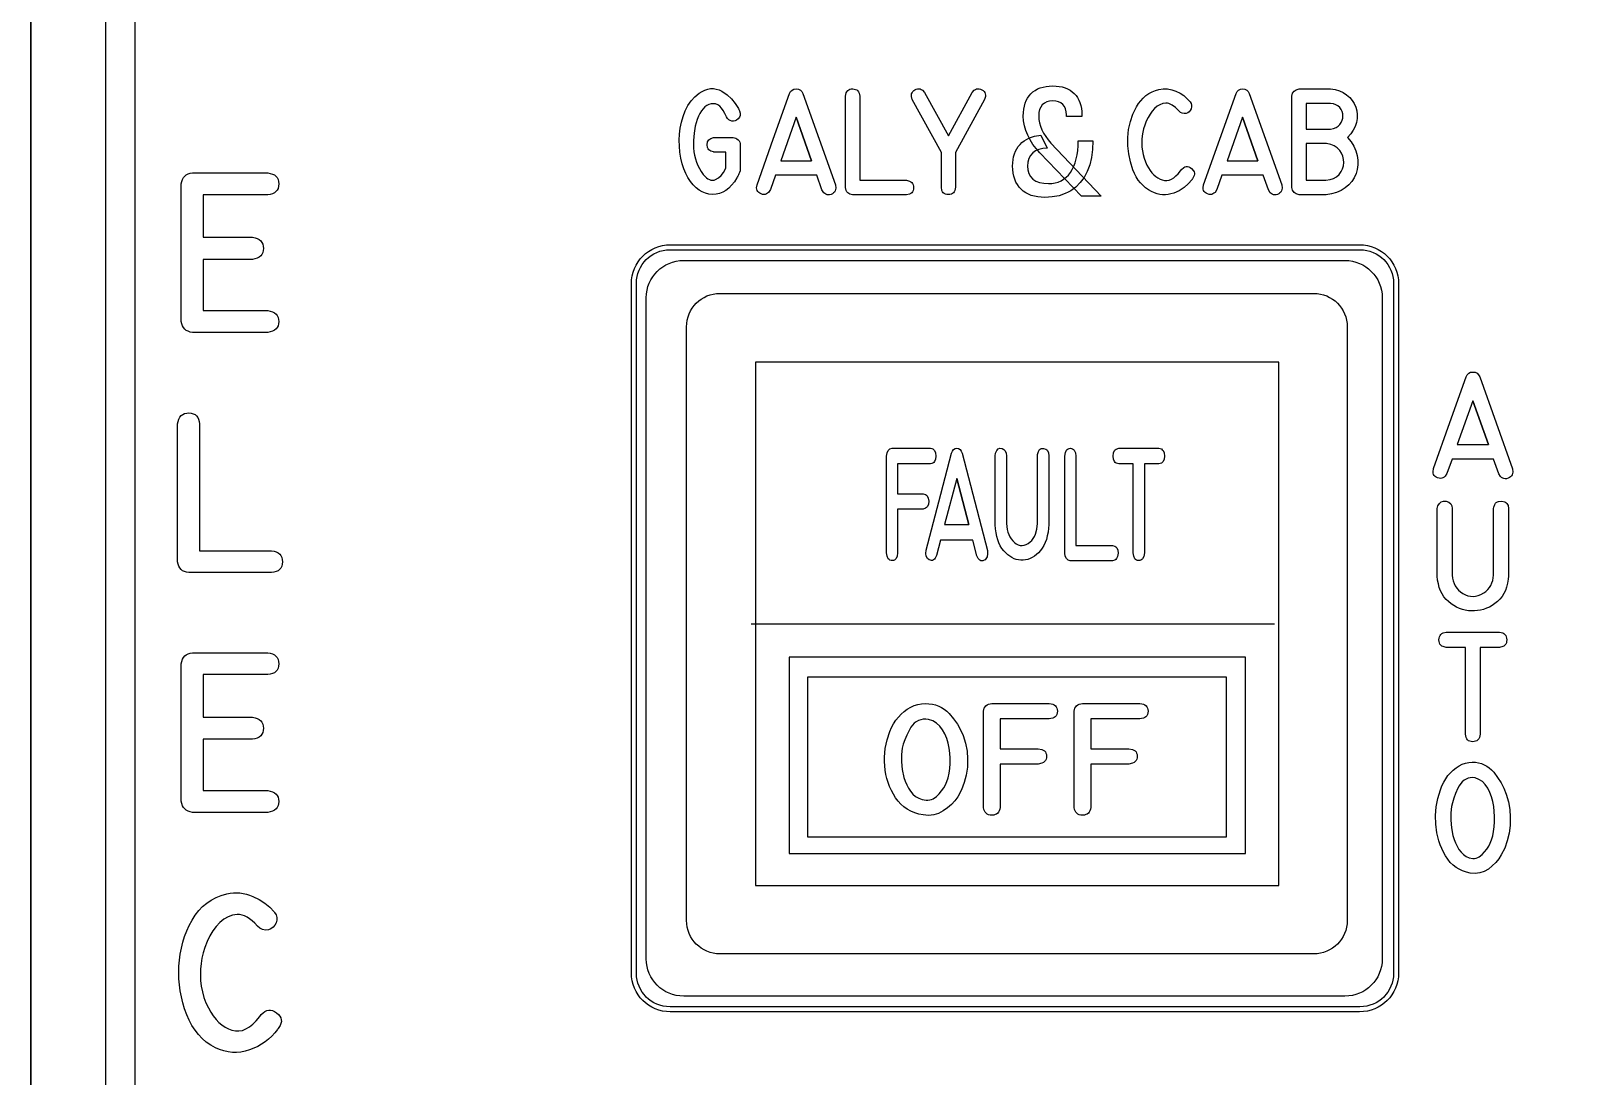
# Model space of a CAD drawing. Extents: x 27 to 704, y 10 to 614.
# Drawn here: x 203.98 to 251.2, y 299.07 to 331.03 of the extents above; entities that cross this region are included whole.
import ezdxf

# ---------------------------------------------------------------- set-up
doc = ezdxf.new("R2010")
doc.units = 0
for name, color, linetype in [('_BACKPANEL', 5, 'CONTINUOUS'), ('_ENGRAVING', 105, 'CONTINUOUS'), ('_LABELS', 30, 'CONTINUOUS'), ('_TOPLAYER', 1, 'CONTINUOUS')]:
    doc.layers.add(name, color=color, linetype=linetype)

msp = doc.modelspace()

# ---------------------------------------------------------------- linework, layer by layer
at = {"layer": '_BACKPANEL'}
for points in [[(526.323, 364.71), (526.323, 359.871), (526.323, 350.191), (526.323, 340.512), (526.323, 267.915), (526.323, 258.235), (203.984, 258.235), (203.984, 267.915), (203.984, 340.512), (203.984, 350.191), (203.984, 359.871), (203.984, 364.71)], [(223.525, 324.336), (244.621, 324.336), (244.726, 324.331), (244.828, 324.315), (244.927, 324.29), (245.021, 324.255), (245.111, 324.212), (245.196, 324.161), (245.275, 324.102), (245.348, 324.036), (245.414, 323.963), (245.473, 323.884), (245.524, 323.799), (245.567, 323.709), (245.602, 323.614), (245.627, 323.516), (245.642, 323.414), (245.648, 323.308), (245.648, 302.213), (245.642, 302.108), (245.627, 302.006), (245.602, 301.907), (245.567, 301.813), (245.524, 301.723), (245.473, 301.638), (245.414, 301.559), (245.348, 301.486), (245.275, 301.42), (245.196, 301.361), (245.111, 301.309), (245.021, 301.266), (244.927, 301.232), (244.828, 301.207), (244.726, 301.191), (244.621, 301.186), (223.525, 301.186), (223.42, 301.191), (223.317, 301.207), (223.219, 301.232), (223.124, 301.266), (223.035, 301.309), (222.95, 301.361), (222.871, 301.42), (222.798, 301.486), (222.732, 301.559), (222.673, 301.638), (222.621, 301.723), (222.578, 301.813), (222.544, 301.907), (222.519, 302.006), (222.503, 302.108), (222.498, 302.213), (222.498, 323.308), (222.503, 323.414), (222.519, 323.516), (222.544, 323.614), (222.578, 323.709), (222.621, 323.799), (222.673, 323.884), (222.732, 323.963), (222.798, 324.036), (222.871, 324.102), (222.95, 324.161), (223.035, 324.212), (223.124, 324.255), (223.219, 324.29), (223.317, 324.315), (223.42, 324.331)]]:
    msp.add_lwpolyline(points, close=True, dxfattribs=at)
at = {"layer": '_ENGRAVING'}
msp.add_lwpolyline([(207.171, 279.556), (207.171, 343.414), (207.171, 343.414), (207.161, 343.479), (207.135, 343.539), (207.094, 343.594), (207.039, 343.641), (206.973, 343.68), (206.896, 343.71), (206.812, 343.729), (206.721, 343.735), (206.72, 343.735), (206.629, 343.729), (206.545, 343.71), (206.469, 343.681), (206.402, 343.641), (206.347, 343.594), (206.306, 343.539), (206.279, 343.479), (206.27, 343.414), (206.27, 343.414), (206.27, 279.556)], dxfattribs=at)
for points in [[(224.867, 327.326), (224.853, 327.327), (224.771, 327.35), (224.738, 327.369), (224.711, 327.394), (224.691, 327.424), (224.676, 327.46), (224.664, 327.547), (224.676, 327.634), (224.691, 327.67), (224.711, 327.7), (224.738, 327.724), (224.771, 327.744), (224.853, 327.766), (224.867, 327.77), (224.881, 327.77), (225.453, 327.77), (225.496, 327.765), (225.536, 327.753), (225.573, 327.733), (225.607, 327.704), (225.635, 327.67), (225.655, 327.632), (225.667, 327.591), (225.671, 327.547), (225.671, 326.746), (225.653, 326.705), (225.642, 326.68), (225.631, 326.656), (225.619, 326.632), (225.606, 326.609), (225.595, 326.585), (225.583, 326.561), (225.569, 326.537), (225.492, 326.415), (225.41, 326.31), (225.323, 326.221), (225.232, 326.149), (225.136, 326.094), (225.036, 326.055), (224.932, 326.033), (224.822, 326.028), (224.713, 326.039), (224.608, 326.065), (224.508, 326.106), (224.412, 326.162), (224.32, 326.234), (224.233, 326.322), (224.15, 326.424), (224.072, 326.542), (224.005, 326.669), (223.947, 326.811), (223.898, 326.968), (223.858, 327.14), (223.83, 327.321), (223.813, 327.503), (223.809, 327.688), (223.817, 327.875), (223.838, 328.06), (223.873, 328.241), (223.923, 328.417), (223.988, 328.589), (224.068, 328.749), (224.167, 328.892), (224.283, 329.018), (224.416, 329.126), (224.505, 329.181), (224.593, 329.222), (224.681, 329.25), (224.768, 329.264), (224.854, 329.264), (224.94, 329.251), (225.026, 329.225), (225.11, 329.184), (225.269, 329.08), (225.406, 328.957), (225.521, 328.815), (225.616, 328.654), (225.628, 328.629), (225.637, 328.607), (225.65, 328.583), (225.667, 328.511), (225.666, 328.447), (225.647, 328.389), (225.609, 328.338), (225.563, 328.3), (225.516, 328.276), (225.466, 328.267), (225.414, 328.271), (225.364, 328.288), (225.321, 328.314), (225.283, 328.351), (225.251, 328.398), (225.204, 328.505), (225.154, 328.595), (225.101, 328.669), (225.044, 328.727), (224.984, 328.769), (224.921, 328.795), (224.854, 328.804), (224.784, 328.798), (224.715, 328.778), (224.65, 328.746), (224.59, 328.703), (224.534, 328.649), (224.483, 328.584), (224.436, 328.508), (224.394, 328.42), (224.356, 328.321), (224.297, 328.115), (224.259, 327.901), (224.242, 327.68), (224.246, 327.451), (224.257, 327.337), (224.275, 327.226), (224.301, 327.119), (224.335, 327.016), (224.376, 326.916), (224.424, 326.821), (224.48, 326.728), (224.543, 326.64), (224.636, 326.54), (224.682, 326.505), (224.729, 326.481), (224.776, 326.466), (224.823, 326.462), (224.871, 326.469), (224.918, 326.485), (225.009, 326.538), (225.089, 326.61), (225.159, 326.7), (225.219, 326.809), (225.236, 326.844), (225.236, 327.326)], [(226.187, 326.327), (226.684, 327.72), (227.182, 329.112), (227.214, 329.175), (227.258, 329.22), (227.315, 329.248), (227.385, 329.258), (227.455, 329.249), (227.512, 329.222), (227.557, 329.176), (227.59, 329.112), (228.583, 326.319), (228.592, 326.218), (228.586, 326.175), (228.573, 326.136), (228.552, 326.103), (228.525, 326.074), (228.491, 326.051), (228.449, 326.032), (228.406, 326.02), (228.365, 326.016), (228.326, 326.02), (228.29, 326.033), (228.257, 326.053), (228.226, 326.082), (228.172, 326.165), (228.013, 326.616), (226.75, 326.616), (226.595, 326.176), (226.54, 326.093), (226.509, 326.064), (226.475, 326.044), (226.438, 326.032), (226.399, 326.028), (226.357, 326.032), (226.313, 326.045), (226.271, 326.065), (226.236, 326.089), (226.209, 326.117), (226.19, 326.15), (226.178, 326.188), (226.174, 326.23)], [(229.108, 326.021), (229.023, 326.039), (228.988, 326.058), (228.958, 326.082), (228.933, 326.113), (228.913, 326.149), (228.888, 326.24), (228.888, 329.033), (228.914, 329.133), (228.935, 329.171), (228.961, 329.203), (228.992, 329.227), (229.027, 329.244), (229.068, 329.254), (229.114, 329.257), (229.16, 329.252), (229.2, 329.241), (229.235, 329.223), (229.264, 329.199), (229.287, 329.168), (229.305, 329.13), (229.325, 329.033), (229.325, 326.462), (230.755, 326.463), (230.851, 326.44), (230.889, 326.419), (230.92, 326.394), (230.943, 326.363), (230.96, 326.326), (230.97, 326.284), (230.973, 326.237), (230.969, 326.189), (230.958, 326.148), (230.941, 326.112), (230.917, 326.082), (230.886, 326.058), (230.849, 326.04), (230.754, 326.021)], [(232.765, 329.142), (232.828, 329.217), (232.862, 329.241), (232.898, 329.257), (232.935, 329.263), (232.974, 329.261), (233.015, 329.25), (233.057, 329.231), (233.096, 329.205), (233.126, 329.176), (233.149, 329.143), (233.164, 329.107), (233.171, 329.068), (233.17, 329.025), (233.144, 328.929), (232.253, 327.307), (232.253, 326.25), (232.235, 326.152), (232.216, 326.113), (232.192, 326.082), (232.162, 326.057), (232.127, 326.04), (232.085, 326.029), (232.037, 326.026), (231.99, 326.029), (231.948, 326.04), (231.912, 326.057), (231.882, 326.082), (231.858, 326.113), (231.84, 326.152), (231.821, 326.25), (231.821, 327.307), (230.932, 328.929), (230.906, 329.024), (230.905, 329.067), (230.912, 329.106), (230.926, 329.141), (230.948, 329.174), (230.978, 329.203), (231.015, 329.228), (231.056, 329.248), (231.096, 329.259), (231.135, 329.261), (231.172, 329.255), (231.209, 329.24), (231.244, 329.216), (231.311, 329.142), (232.038, 327.819)], [(236.109, 325.973), (234.833, 327.304), (234.721, 327.43), (234.622, 327.561), (234.535, 327.697), (234.462, 327.837), (234.403, 327.98), (234.361, 328.126), (234.335, 328.275), (234.327, 328.427), (234.331, 328.534), (234.342, 328.634), (234.36, 328.729), (234.386, 328.817), (234.419, 328.899), (234.459, 328.975), (234.507, 329.044), (234.562, 329.107), (234.623, 329.164), (234.691, 329.212), (234.765, 329.254), (234.845, 329.288), (234.931, 329.314), (235.023, 329.333), (235.121, 329.344), (235.225, 329.348), (235.328, 329.344), (235.426, 329.333), (235.517, 329.315), (235.603, 329.29), (235.682, 329.257), (235.755, 329.218), (235.823, 329.171), (235.884, 329.116), (235.939, 329.056), (235.986, 328.989), (236.027, 328.916), (236.06, 328.837), (236.085, 328.752), (236.103, 328.661), (236.114, 328.564), (236.118, 328.462), (236.118, 328.415), (235.648, 328.415), (235.648, 328.462), (235.641, 328.558), (235.621, 328.643), (235.586, 328.716), (235.538, 328.778), (235.477, 328.827), (235.404, 328.862), (235.32, 328.883), (235.225, 328.89), (235.129, 328.882), (235.045, 328.859), (234.971, 328.822), (234.909, 328.769), (234.86, 328.702), (234.825, 328.623), (234.804, 328.531), (234.797, 328.427), (234.803, 328.325), (234.821, 328.221), (234.852, 328.115), (234.894, 328.008), (234.949, 327.901), (235.013, 327.798), (235.088, 327.698), (235.174, 327.601), (236.705, 325.973)], [(239.514, 326.528), (239.5, 326.507), (239.492, 326.496), (239.486, 326.487), (239.372, 326.351), (239.241, 326.237), (239.093, 326.143), (238.929, 326.071), (238.843, 326.044), (238.757, 326.027), (238.672, 326.019), (238.587, 326.02), (238.502, 326.03), (238.418, 326.049), (238.334, 326.078), (238.25, 326.116), (238.156, 326.169), (238.068, 326.232), (237.987, 326.302), (237.913, 326.382), (237.844, 326.47), (237.783, 326.566), (237.728, 326.672), (237.679, 326.785), (237.601, 327.024), (237.549, 327.267), (237.523, 327.515), (237.522, 327.767), (237.548, 328.017), (237.601, 328.256), (237.68, 328.485), (237.786, 328.703), (237.849, 328.805), (237.918, 328.896), (237.994, 328.978), (238.077, 329.05), (238.167, 329.112), (238.263, 329.163), (238.366, 329.205), (238.476, 329.237), (238.606, 329.257), (238.736, 329.255), (238.866, 329.231), (238.995, 329.186), (239.119, 329.124), (239.231, 329.05), (239.331, 328.965), (239.42, 328.869), (239.427, 328.858), (239.456, 328.809), (239.47, 328.759), (239.471, 328.706), (239.457, 328.65), (239.432, 328.599), (239.398, 328.558), (239.355, 328.528), (239.303, 328.509), (239.245, 328.502), (239.189, 328.511), (239.135, 328.538), (239.083, 328.581), (238.981, 328.689), (238.88, 328.764), (238.781, 328.807), (238.732, 328.817), (238.684, 328.818), (238.59, 328.805), (238.502, 328.773), (238.418, 328.724), (238.34, 328.657), (238.267, 328.576), (238.201, 328.484), (238.141, 328.382), (238.087, 328.269), (238.042, 328.152), (238.006, 328.039), (237.98, 327.93), (237.963, 327.825), (237.953, 327.709), (237.951, 327.594), (237.956, 327.478), (237.969, 327.361), (237.99, 327.246), (238.02, 327.135), (238.06, 327.027), (238.109, 326.923), (238.208, 326.76), (238.262, 326.691), (238.319, 326.63), (238.379, 326.578), (238.442, 326.534), (238.508, 326.499), (238.578, 326.472), (238.648, 326.456), (238.718, 326.455), (238.788, 326.468), (238.857, 326.495), (238.926, 326.537), (238.994, 326.593), (239.062, 326.663), (239.13, 326.748), (239.159, 326.789), (239.233, 326.852), (239.271, 326.87), (239.309, 326.879), (239.348, 326.879), (239.387, 326.869), (239.427, 326.851), (239.467, 326.823), (239.531, 326.755), (239.549, 326.72), (239.56, 326.684), (239.561, 326.646), (239.554, 326.608)], [(239.836, 326.327), (240.333, 327.72), (240.831, 329.112), (240.863, 329.175), (240.907, 329.22), (240.964, 329.248), (241.034, 329.258), (241.103, 329.249), (241.161, 329.222), (241.206, 329.176), (241.238, 329.112), (242.231, 326.319), (242.24, 326.218), (242.234, 326.175), (242.221, 326.136), (242.201, 326.103), (242.174, 326.074), (242.14, 326.051), (242.098, 326.032), (242.054, 326.02), (242.013, 326.016), (241.975, 326.02), (241.939, 326.033), (241.906, 326.053), (241.875, 326.082), (241.821, 326.165), (241.661, 326.616), (240.398, 326.616), (240.243, 326.176), (240.189, 326.093), (240.157, 326.064), (240.123, 326.044), (240.087, 326.032), (240.048, 326.028), (240.006, 326.032), (239.961, 326.045), (239.919, 326.065), (239.885, 326.089), (239.858, 326.117), (239.839, 326.15), (239.827, 326.188), (239.822, 326.23)], [(243.719, 329.258), (243.86, 329.237), (243.99, 329.2), (244.108, 329.146), (244.214, 329.076), (244.307, 328.994), (244.384, 328.904), (244.446, 328.805), (244.492, 328.699), (244.522, 328.587), (244.536, 328.472), (244.533, 328.353), (244.513, 328.23), (244.475, 328.108), (244.416, 327.991), (244.338, 327.879), (244.239, 327.773), (244.348, 327.642), (244.433, 327.507), (244.496, 327.366), (244.537, 327.22), (244.557, 327.074), (244.557, 326.933), (244.539, 326.796), (244.501, 326.665), (244.444, 326.54), (244.37, 326.426), (244.279, 326.321), (244.17, 326.226), (244.045, 326.146), (243.906, 326.085), (243.753, 326.044), (243.586, 326.022), (243.581, 326.022), (242.757, 326.022), (242.671, 326.046), (242.606, 326.091), (242.561, 326.156), (242.537, 326.242), (242.537, 329.033), (242.56, 329.121), (242.605, 329.187), (242.67, 329.233), (242.757, 329.258)], [(243.719, 328.809), (242.975, 328.809), (242.975, 328.03), (243.723, 328.03), (243.813, 328.047), (243.891, 328.076), (243.956, 328.117), (244.009, 328.172), (244.05, 328.233), (244.079, 328.297), (244.096, 328.363), (244.101, 328.431), (244.094, 328.498), (244.075, 328.563), (244.045, 328.625), (244.002, 328.683), (243.949, 328.734), (243.883, 328.772), (243.807, 328.797)], [(227.855, 327.06), (227.383, 328.387), (226.909, 327.06)], [(227.383, 328.387), (227.855, 327.06)], [(241.503, 327.06), (241.032, 328.387), (240.558, 327.06)], [(241.032, 328.387), (241.503, 327.06)], [(235.057, 327.444), (234.922, 327.435), (234.803, 327.408), (234.7, 327.364), (234.614, 327.301), (234.545, 327.223), (234.495, 327.129), (234.466, 327.021), (234.456, 326.898), (234.466, 326.778), (234.498, 326.671), (234.55, 326.579), (234.623, 326.501), (234.715, 326.439), (234.824, 326.395), (234.95, 326.369), (235.094, 326.36), (235.199, 326.365), (235.299, 326.381), (235.392, 326.408), (235.48, 326.446), (235.561, 326.494), (235.636, 326.553), (235.705, 326.622), (235.768, 326.703), (235.824, 326.793), (235.873, 326.892), (235.914, 327), (235.948, 327.116), (235.974, 327.241), (235.992, 327.375), (236.004, 327.518), (236.007, 327.67), (236.454, 327.67), (236.443, 327.405), (236.411, 327.16), (236.357, 326.936), (236.281, 326.733), (236.185, 326.551), (236.07, 326.392), (235.936, 326.256), (235.782, 326.142), (235.698, 326.094), (235.61, 326.053), (235.42, 325.989), (235.214, 325.951), (234.99, 325.938), (234.875, 325.942), (234.767, 325.954), (234.666, 325.974), (234.571, 326.001), (234.483, 326.036), (234.402, 326.08), (234.327, 326.131), (234.259, 326.189), (234.198, 326.255), (234.146, 326.328), (234.101, 326.407), (234.065, 326.492), (234.036, 326.584), (234.016, 326.682), (234.004, 326.787), (234, 326.898), (234.014, 327.094), (234.032, 327.184), (234.057, 327.269), (234.089, 327.349), (234.128, 327.423), (234.174, 327.493), (234.227, 327.557), (234.286, 327.615), (234.352, 327.667), (234.423, 327.712), (234.499, 327.751), (234.582, 327.783), (234.67, 327.808), (234.863, 327.84)], [(243.581, 326.47), (243.705, 326.485), (243.813, 326.518), (243.905, 326.571), (243.982, 326.643), (244.043, 326.727), (244.087, 326.815), (244.115, 326.907), (244.126, 327.004), (244.12, 327.102), (244.097, 327.196), (244.057, 327.288), (244.001, 327.376), (243.927, 327.455), (243.835, 327.516), (243.726, 327.56), (243.6, 327.586), (242.975, 327.586), (242.975, 326.47)], [(211.227, 326.02), (209.252, 326.02), (209.252, 324.718), (210.757, 324.718), (210.837, 324.701), (210.905, 324.678), (210.963, 324.646), (211.011, 324.608), (211.048, 324.562), (211.074, 324.508), (211.089, 324.447), (211.094, 324.378), (211.089, 324.31), (211.073, 324.249), (211.047, 324.195), (211.01, 324.149), (210.962, 324.111), (210.904, 324.08), (210.836, 324.057), (210.757, 324.041), (209.252, 324.041), (209.252, 322.477), (211.227, 322.477), (211.305, 322.46), (211.374, 322.437), (211.431, 322.406), (211.479, 322.368), (211.515, 322.322), (211.541, 322.269), (211.557, 322.209), (211.562, 322.141), (211.557, 322.073), (211.541, 322.013), (211.515, 321.96), (211.479, 321.915), (211.431, 321.877), (211.374, 321.846), (211.305, 321.823), (211.227, 321.807), (208.921, 321.807), (208.851, 321.821), (208.789, 321.843), (208.734, 321.873), (208.688, 321.911), (208.65, 321.957), (208.619, 322.012), (208.597, 322.075), (208.583, 322.146), (208.583, 326.351), (208.598, 326.425), (208.621, 326.49), (208.652, 326.546), (208.69, 326.592), (208.736, 326.629), (208.79, 326.657), (208.852, 326.675), (208.921, 326.685), (211.227, 326.685), (211.305, 326.674), (211.373, 326.654), (211.431, 326.625), (211.478, 326.588), (211.515, 326.542), (211.541, 326.487), (211.556, 326.423), (211.561, 326.35), (211.556, 326.278), (211.54, 326.214), (211.514, 326.159), (211.477, 326.114), (211.43, 326.077), (211.373, 326.049), (211.305, 326.03)], [(223.535, 324.489), (244.61, 324.489), (244.733, 324.483), (244.851, 324.465), (244.965, 324.436), (245.075, 324.396), (245.179, 324.346), (245.277, 324.286), (245.369, 324.218), (245.453, 324.141), (245.53, 324.057), (245.598, 323.965), (245.658, 323.867), (245.708, 323.763), (245.748, 323.653), (245.777, 323.539), (245.795, 323.421), (245.801, 323.299), (245.801, 302.223), (245.795, 302.101), (245.777, 301.983), (245.748, 301.868), (245.708, 301.759), (245.658, 301.655), (245.598, 301.557), (245.53, 301.465), (245.453, 301.38), (245.369, 301.304), (245.277, 301.235), (245.179, 301.176), (245.075, 301.126), (244.965, 301.086), (244.851, 301.057), (244.733, 301.039), (244.61, 301.033), (223.535, 301.033), (223.413, 301.039), (223.294, 301.057), (223.18, 301.086), (223.071, 301.126), (222.967, 301.176), (222.868, 301.235), (222.777, 301.304), (222.692, 301.38), (222.616, 301.465), (222.547, 301.557), (222.488, 301.655), (222.438, 301.759), (222.398, 301.868), (222.369, 301.983), (222.351, 302.101), (222.344, 302.223), (222.344, 323.299), (222.351, 323.421), (222.369, 323.539), (222.398, 323.653), (222.438, 323.763), (222.488, 323.867), (222.547, 323.965), (222.616, 324.057), (222.692, 324.141), (222.777, 324.218), (222.868, 324.286), (222.967, 324.346), (223.071, 324.396), (223.18, 324.436), (223.294, 324.465), (223.413, 324.483)], [(223.943, 324.011), (244.159, 324.011), (244.276, 324.005), (244.39, 323.988), (244.499, 323.96), (244.604, 323.921), (244.704, 323.873), (244.798, 323.816), (244.886, 323.751), (244.967, 323.677), (245.041, 323.596), (245.107, 323.508), (245.164, 323.414), (245.212, 323.314), (245.25, 323.209), (245.278, 323.099), (245.295, 322.986), (245.301, 322.869), (245.301, 302.653), (245.295, 302.536), (245.278, 302.422), (245.25, 302.312), (245.212, 302.207), (245.164, 302.108), (245.107, 302.013), (245.041, 301.926), (244.967, 301.845), (244.886, 301.771), (244.798, 301.705), (244.704, 301.648), (244.604, 301.6), (244.499, 301.562), (244.39, 301.534), (244.276, 301.517), (244.159, 301.511), (223.943, 301.511), (223.826, 301.517), (223.712, 301.534), (223.603, 301.562), (223.498, 301.6), (223.398, 301.648), (223.304, 301.705), (223.216, 301.771), (223.135, 301.845), (223.061, 301.926), (222.996, 302.013), (222.938, 302.108), (222.89, 302.207), (222.852, 302.312), (222.824, 302.422), (222.807, 302.536), (222.801, 302.653), (222.801, 322.869), (222.807, 322.986), (222.824, 323.099), (222.852, 323.209), (222.89, 323.314), (222.938, 323.414), (222.996, 323.508), (223.061, 323.596), (223.135, 323.677), (223.216, 323.751), (223.304, 323.816), (223.398, 323.873), (223.498, 323.921), (223.603, 323.96), (223.712, 323.988), (223.826, 324.005)], [(246.868, 317.647), (247.369, 319.05), (247.87, 320.452), (247.902, 320.516), (247.947, 320.561), (248.005, 320.589), (248.075, 320.598), (248.145, 320.59), (248.203, 320.563), (248.248, 320.517), (248.281, 320.452), (249.281, 317.639), (249.29, 317.537), (249.284, 317.493), (249.271, 317.455), (249.251, 317.421), (249.223, 317.392), (249.189, 317.368), (249.147, 317.35), (249.103, 317.337), (249.062, 317.334), (249.023, 317.338), (248.987, 317.35), (248.953, 317.371), (248.922, 317.4), (248.868, 317.483), (248.707, 317.938), (247.435, 317.938), (247.279, 317.494), (247.224, 317.411), (247.192, 317.382), (247.158, 317.361), (247.121, 317.349), (247.082, 317.345), (247.04, 317.35), (246.995, 317.363), (246.953, 317.383), (246.918, 317.407), (246.891, 317.436), (246.871, 317.469), (246.859, 317.507), (246.855, 317.549)], [(248.548, 318.385), (248.073, 319.722), (247.596, 318.385)], [(248.073, 319.722), (248.548, 318.385)], [(208.809, 314.467), (208.739, 314.477), (208.678, 314.495), (208.624, 314.523), (208.578, 314.56), (208.539, 314.606), (208.509, 314.661), (208.486, 314.725), (208.471, 314.798), (208.471, 319.009), (208.487, 319.089), (208.511, 319.159), (208.543, 319.217), (208.583, 319.265), (208.63, 319.301), (208.685, 319.327), (208.748, 319.342), (208.818, 319.346), (208.888, 319.339), (208.95, 319.323), (209.003, 319.296), (209.048, 319.259), (209.084, 319.212), (209.112, 319.154), (209.131, 319.087), (209.142, 319.009), (209.142, 315.132), (211.34, 315.134), (211.42, 315.121), (211.488, 315.099), (211.546, 315.068), (211.593, 315.03), (211.63, 314.983), (211.655, 314.928), (211.671, 314.864), (211.675, 314.793), (211.669, 314.721), (211.653, 314.658), (211.626, 314.604), (211.589, 314.559), (211.542, 314.523), (211.484, 314.496), (211.416, 314.477), (211.338, 314.467)], [(249.161, 314.391), (249.161, 314.358), (249.154, 314.259), (249.133, 314.138), (249.104, 314.024), (249.066, 313.919), (249.019, 313.822), (248.964, 313.733), (248.901, 313.652), (248.829, 313.58), (248.749, 313.516), (248.664, 313.46), (248.578, 313.412), (248.49, 313.373), (248.4, 313.341), (248.31, 313.317), (248.218, 313.301), (248.124, 313.293), (248.029, 313.292), (247.935, 313.3), (247.842, 313.316), (247.751, 313.34), (247.663, 313.371), (247.576, 313.411), (247.492, 313.458), (247.41, 313.513), (247.329, 313.576), (247.255, 313.647), (247.189, 313.726), (247.132, 313.812), (247.085, 313.906), (247.046, 314.007), (247.017, 314.117), (246.996, 314.234), (246.985, 314.358), (246.985, 314.391), (246.985, 316.42), (246.989, 316.467), (247.002, 316.509), (247.048, 316.582), (247.106, 316.63), (247.176, 316.651), (247.26, 316.646), (247.339, 316.618), (247.395, 316.571), (247.429, 316.505), (247.44, 316.42), (247.44, 314.391), (247.45, 314.299), (247.469, 314.214), (247.497, 314.134), (247.534, 314.06), (247.579, 313.992), (247.633, 313.931), (247.695, 313.875), (247.767, 313.825), (247.843, 313.784), (247.92, 313.756), (247.998, 313.739), (248.077, 313.735), (248.157, 313.743), (248.239, 313.764), (248.321, 313.796), (248.404, 313.841), (248.474, 313.89), (248.534, 313.945), (248.584, 314.007), (248.624, 314.075), (248.656, 314.148), (248.68, 314.226), (248.697, 314.306), (248.707, 314.391), (248.707, 316.42), (248.71, 316.465), (248.74, 316.552), (248.762, 316.585), (248.79, 316.612), (248.823, 316.631), (248.861, 316.643), (248.954, 316.647), (249.045, 316.626), (249.08, 316.606), (249.109, 316.581), (249.132, 316.549), (249.148, 316.512), (249.161, 316.42)], [(247.848, 309.521), (247.848, 312.179), (247.26, 312.179), (247.161, 312.2), (247.123, 312.22), (247.091, 312.246), (247.067, 312.277), (247.05, 312.315), (247.039, 312.359), (247.036, 312.409), (247.04, 312.459), (247.05, 312.503), (247.068, 312.541), (247.092, 312.573), (247.124, 312.599), (247.162, 312.619), (247.26, 312.64), (248.887, 312.64), (248.984, 312.619), (249.022, 312.599), (249.054, 312.573), (249.078, 312.542), (249.095, 312.503), (249.106, 312.459), (249.11, 312.409), (249.106, 312.359), (249.096, 312.315), (249.079, 312.277), (249.054, 312.245), (249.023, 312.219), (248.985, 312.2), (248.887, 312.179), (248.3, 312.179), (248.3, 309.521), (248.272, 309.419), (248.25, 309.38), (248.223, 309.347), (248.191, 309.322), (248.154, 309.305), (248.111, 309.295), (248.064, 309.292), (248.017, 309.296), (247.976, 309.307), (247.94, 309.325), (247.91, 309.351), (247.886, 309.383), (247.868, 309.422)], [(211.227, 311.345), (209.252, 311.345), (209.252, 310.042), (210.757, 310.042), (210.837, 310.026), (210.905, 310.003), (210.963, 309.971), (211.011, 309.933), (211.048, 309.886), (211.074, 309.833), (211.089, 309.772), (211.094, 309.703), (211.089, 309.635), (211.073, 309.574), (211.047, 309.52), (211.01, 309.474), (210.962, 309.436), (210.904, 309.405), (210.836, 309.382), (210.757, 309.366), (209.252, 309.366), (209.252, 307.801), (211.227, 307.801), (211.305, 307.785), (211.374, 307.762), (211.431, 307.731), (211.479, 307.693), (211.515, 307.647), (211.541, 307.594), (211.557, 307.533), (211.562, 307.466), (211.557, 307.398), (211.541, 307.338), (211.515, 307.285), (211.479, 307.239), (211.431, 307.201), (211.374, 307.171), (211.305, 307.148), (211.227, 307.132), (208.921, 307.132), (208.851, 307.146), (208.789, 307.168), (208.734, 307.198), (208.688, 307.236), (208.65, 307.282), (208.619, 307.337), (208.597, 307.399), (208.583, 307.47), (208.583, 311.676), (208.598, 311.75), (208.621, 311.815), (208.652, 311.87), (208.69, 311.917), (208.736, 311.954), (208.79, 311.982), (208.852, 312), (208.921, 312.01), (211.227, 312.01), (211.305, 311.999), (211.373, 311.979), (211.431, 311.95), (211.478, 311.913), (211.515, 311.867), (211.541, 311.812), (211.556, 311.748), (211.561, 311.675), (211.556, 311.602), (211.54, 311.539), (211.514, 311.484), (211.477, 311.438), (211.43, 311.402), (211.373, 311.374), (211.305, 311.355)], [(249.095, 307.69), (249.159, 307.458), (249.199, 307.222), (249.215, 306.981), (249.209, 306.735), (249.178, 306.493), (249.124, 306.262), (249.045, 306.042), (248.942, 305.832), (248.863, 305.71), (248.771, 305.597), (248.665, 305.494), (248.547, 305.4), (248.418, 305.326), (248.283, 305.28), (248.141, 305.264), (247.993, 305.276), (247.873, 305.303), (247.76, 305.342), (247.655, 305.391), (247.557, 305.451), (247.466, 305.522), (247.382, 305.604), (247.306, 305.697), (247.237, 305.801), (247.175, 305.911), (247.12, 306.025), (247.072, 306.142), (247.031, 306.262), (246.997, 306.385), (246.969, 306.511), (246.936, 306.773), (246.931, 307.039), (246.953, 307.302), (247.002, 307.561), (247.078, 307.817), (247.126, 307.939), (247.181, 308.053), (247.243, 308.159), (247.312, 308.255), (247.387, 308.343), (247.469, 308.423), (247.557, 308.493), (247.652, 308.556), (247.749, 308.605), (247.849, 308.64), (247.951, 308.661), (248.055, 308.668), (248.152, 308.664), (248.246, 308.649), (248.334, 308.625), (248.419, 308.591), (248.498, 308.548), (248.573, 308.495), (248.644, 308.433), (248.709, 308.36), (248.829, 308.203), (248.933, 308.039), (249.022, 307.868)], [(248.068, 308.197), (247.995, 308.192), (247.927, 308.176), (247.863, 308.151), (247.804, 308.115), (247.75, 308.068), (247.7, 308.012), (247.655, 307.945), (247.614, 307.868), (247.544, 307.71), (247.488, 307.563), (247.447, 307.429), (247.419, 307.307), (247.398, 307.12), (247.397, 306.897), (247.418, 306.657), (247.465, 306.421), (247.499, 306.306), (247.54, 306.197), (247.589, 306.095), (247.646, 305.997), (247.711, 305.911), (247.785, 305.841), (247.869, 305.786), (247.962, 305.747), (248.072, 305.726), (248.124, 305.726), (248.174, 305.734), (248.222, 305.749), (248.269, 305.772), (248.355, 305.84), (248.433, 305.924), (248.5, 306.01), (248.558, 306.099), (248.605, 306.191), (248.645, 306.294), (248.678, 306.412), (248.704, 306.545), (248.723, 306.692), (248.734, 306.848), (248.735, 307.003), (248.727, 307.158), (248.709, 307.313), (248.68, 307.464), (248.64, 307.607), (248.589, 307.743), (248.527, 307.871), (248.452, 307.983), (248.363, 308.074), (248.26, 308.142), (248.143, 308.187)], [(211.57, 300.557), (211.548, 300.526), (211.536, 300.509), (211.527, 300.495), (211.442, 300.389), (211.351, 300.29), (211.254, 300.2), (211.15, 300.118), (211.04, 300.043), (210.923, 299.977), (210.8, 299.918), (210.671, 299.867), (210.538, 299.827), (210.407, 299.801), (210.275, 299.789), (210.145, 299.791), (210.014, 299.806), (209.885, 299.835), (209.755, 299.878), (209.626, 299.935), (209.482, 300.016), (209.347, 300.11), (209.223, 300.217), (209.108, 300.336), (209.003, 300.469), (208.909, 300.615), (208.824, 300.773), (208.749, 300.945), (208.684, 301.124), (208.629, 301.305), (208.584, 301.487), (208.549, 301.671), (208.524, 301.857), (208.509, 302.045), (208.503, 302.234), (208.508, 302.425), (208.523, 302.615), (208.548, 302.801), (208.584, 302.984), (208.629, 303.162), (208.685, 303.336), (208.751, 303.507), (208.827, 303.673), (208.913, 303.836), (209.01, 303.989), (209.117, 304.128), (209.234, 304.251), (209.361, 304.359), (209.499, 304.452), (209.647, 304.53), (209.805, 304.593), (209.974, 304.641), (210.074, 304.66), (210.174, 304.671), (210.274, 304.674), (210.374, 304.668), (210.473, 304.654), (210.573, 304.632), (210.672, 304.602), (210.772, 304.564), (210.962, 304.47), (211.134, 304.359), (211.288, 304.231), (211.424, 304.086), (211.436, 304.07), (211.48, 303.996), (211.502, 303.92), (211.503, 303.84), (211.482, 303.756), (211.443, 303.679), (211.391, 303.618), (211.325, 303.573), (211.246, 303.543), (211.156, 303.532), (211.07, 303.547), (210.987, 303.587), (210.908, 303.653), (210.828, 303.74), (210.75, 303.814), (210.672, 303.877), (210.595, 303.928), (210.518, 303.966), (210.442, 303.993), (210.367, 304.008), (210.293, 304.01), (210.149, 303.989), (210.013, 303.942), (209.885, 303.868), (209.765, 303.767), (209.653, 303.645), (209.551, 303.506), (209.459, 303.352), (209.376, 303.181), (209.306, 303.005), (209.251, 302.835), (209.211, 302.671), (209.186, 302.512), (209.17, 302.338), (209.166, 302.163), (209.174, 301.988), (209.194, 301.813), (209.227, 301.64), (209.274, 301.472), (209.335, 301.31), (209.41, 301.152), (209.483, 301.023), (209.562, 300.906), (209.645, 300.802), (209.733, 300.711), (209.825, 300.632), (209.922, 300.566), (210.024, 300.513), (210.13, 300.472), (210.238, 300.449), (210.346, 300.447), (210.453, 300.466), (210.56, 300.508), (210.665, 300.57), (210.771, 300.655), (210.875, 300.76), (210.979, 300.888), (211.024, 300.95), (211.081, 301.005), (211.138, 301.046), (211.196, 301.073), (211.255, 301.086), (211.314, 301.086), (211.374, 301.071), (211.435, 301.043), (211.497, 301.001), (211.553, 300.951), (211.595, 300.9), (211.624, 300.846), (211.64, 300.792), (211.642, 300.735), (211.631, 300.677), (211.607, 300.618)]]:
    msp.add_lwpolyline(points, close=True, dxfattribs=at)
at = {"layer": '_LABELS'}
for points in [[(242.142, 304.893), (242.142, 320.895), (226.142, 320.895), (226.142, 304.893)], [(230.142, 315.068), (230.142, 318.028), (230.161, 318.126), (230.196, 318.198), (230.248, 318.245), (230.315, 318.266), (231.488, 318.266), (231.528, 318.259), (231.562, 318.245), (231.591, 318.224), (231.615, 318.198), (231.646, 318.126), (231.657, 318.029), (231.646, 317.932), (231.614, 317.861), (231.59, 317.835), (231.561, 317.815), (231.526, 317.802), (231.486, 317.795), (230.483, 317.795), (230.483, 316.877), (231.265, 316.877), (231.338, 316.856), (231.367, 316.837), (231.391, 316.812), (231.423, 316.743), (231.435, 316.65), (231.425, 316.556), (231.394, 316.484), (231.37, 316.456), (231.34, 316.434), (231.265, 316.405), (230.483, 316.405), (230.483, 315.068), (230.468, 314.966), (230.436, 314.893), (230.413, 314.868), (230.386, 314.849), (230.355, 314.837), (230.319, 314.833), (230.283, 314.836), (230.251, 314.846), (230.223, 314.864), (230.199, 314.89), (230.163, 314.964)], [(231.356, 315.154), (231.744, 316.633), (232.134, 318.112), (232.159, 318.179), (232.194, 318.227), (232.239, 318.256), (232.293, 318.266), (232.348, 318.257), (232.392, 318.229), (232.428, 318.18), (232.453, 318.112), (233.23, 315.145), (233.237, 315.037), (233.222, 314.95), (233.185, 314.885), (233.158, 314.86), (233.126, 314.84), (233.092, 314.827), (233.06, 314.823), (233.03, 314.827), (233.001, 314.841), (232.951, 314.893), (232.909, 314.981), (232.784, 315.461), (231.796, 315.461), (231.675, 314.992), (231.632, 314.904), (231.607, 314.874), (231.581, 314.852), (231.552, 314.839), (231.522, 314.835), (231.489, 314.84), (231.454, 314.854), (231.394, 314.9), (231.358, 314.965), (231.345, 315.05)], [(235.103, 315.962), (235.103, 315.929), (235.098, 315.828), (235.083, 315.704), (235.06, 315.588), (235.032, 315.481), (234.997, 315.382), (234.956, 315.291), (234.908, 315.209), (234.854, 315.136), (234.794, 315.07), (234.665, 314.965), (234.599, 314.924), (234.532, 314.891), (234.464, 314.867), (234.395, 314.851), (234.325, 314.842), (234.253, 314.842), (234.182, 314.85), (234.113, 314.866), (234.045, 314.89), (233.978, 314.923), (233.85, 315.011), (233.728, 315.132), (233.672, 315.204), (233.622, 315.284), (233.58, 315.372), (233.544, 315.468), (233.515, 315.571), (233.493, 315.683), (233.478, 315.802), (233.469, 315.929), (233.469, 315.962), (233.469, 318.031), (233.482, 318.122), (233.516, 318.197), (233.56, 318.245), (233.613, 318.266), (233.676, 318.261), (233.735, 318.233), (233.777, 318.185), (233.802, 318.118), (233.811, 318.031), (233.811, 315.962), (233.833, 315.782), (233.854, 315.7), (233.881, 315.625), (233.915, 315.556), (233.956, 315.493), (234.003, 315.436), (234.056, 315.385), (234.114, 315.344), (234.172, 315.314), (234.23, 315.298), (234.29, 315.294), (234.35, 315.302), (234.411, 315.323), (234.472, 315.356), (234.535, 315.402), (234.587, 315.451), (234.632, 315.508), (234.67, 315.571), (234.7, 315.64), (234.742, 315.794), (234.763, 315.962), (234.763, 318.031), (234.765, 318.077), (234.787, 318.166), (234.825, 318.226), (234.85, 318.246), (234.879, 318.259), (234.948, 318.263), (235.016, 318.241), (235.043, 318.221), (235.065, 318.195), (235.094, 318.125), (235.103, 318.031)], [(235.764, 314.828), (235.698, 314.848), (235.647, 314.893), (235.612, 314.964), (235.592, 315.061), (235.592, 318.028), (235.613, 318.133), (235.649, 318.208), (235.673, 318.234), (235.701, 318.252), (235.733, 318.263), (235.769, 318.265), (235.805, 318.261), (235.836, 318.249), (235.863, 318.23), (235.886, 318.204), (235.919, 318.13), (235.934, 318.028), (235.934, 315.296), (237.053, 315.298), (237.128, 315.273), (237.158, 315.251), (237.182, 315.224), (237.213, 315.152), (237.223, 315.057), (237.212, 314.962), (237.18, 314.893), (237.156, 314.867), (237.126, 314.848), (237.052, 314.828)], [(237.689, 315.065), (237.689, 317.793), (237.244, 317.793), (237.17, 317.815), (237.141, 317.835), (237.117, 317.861), (237.085, 317.933), (237.075, 318.029), (237.086, 318.125), (237.117, 318.197), (237.141, 318.223), (237.17, 318.244), (237.244, 318.266), (238.475, 318.266), (238.548, 318.245), (238.577, 318.224), (238.6, 318.198), (238.632, 318.126), (238.642, 318.029), (238.632, 317.932), (238.601, 317.86), (238.577, 317.834), (238.548, 317.814), (238.514, 317.8), (238.475, 317.793), (238.031, 317.793), (238.031, 315.065), (238.009, 314.961), (237.972, 314.887), (237.948, 314.861), (237.92, 314.843), (237.888, 314.833), (237.852, 314.83), (237.816, 314.834), (237.785, 314.846), (237.758, 314.864), (237.736, 314.89), (237.704, 314.963)], [(232.66, 315.932), (232.292, 317.342), (231.921, 315.932)], [(232.292, 317.342), (232.66, 315.932)], [(227.169, 311.877), (227.169, 311.735), (227.169, 305.877), (241.116, 305.877), (241.116, 311.877)], [(227.74, 311.279), (240.526, 311.279), (240.526, 306.377), (227.74, 306.377)], [(232.493, 309.478), (232.563, 309.244), (232.608, 309.007), (232.626, 308.765), (232.619, 308.518), (232.585, 308.275), (232.524, 308.043), (232.437, 307.822), (232.322, 307.611), (232.234, 307.488), (232.132, 307.375), (232.014, 307.271), (231.882, 307.177), (231.739, 307.102), (231.588, 307.057), (231.431, 307.04), (231.266, 307.052), (231.132, 307.08), (231.007, 307.118), (230.89, 307.168), (230.781, 307.228), (230.679, 307.299), (230.586, 307.382), (230.501, 307.475), (230.424, 307.579), (230.355, 307.69), (230.294, 307.805), (230.241, 307.922), (230.195, 308.043), (230.157, 308.166), (230.127, 308.293), (230.104, 308.423), (230.09, 308.556), (230.083, 308.69), (230.084, 308.823), (230.092, 308.956), (230.108, 309.087), (230.132, 309.218), (230.163, 309.347), (230.248, 309.604), (230.301, 309.728), (230.363, 309.842), (230.431, 309.948), (230.508, 310.045), (230.591, 310.134), (230.682, 310.213), (230.781, 310.284), (230.887, 310.347), (230.995, 310.396), (231.106, 310.432), (231.219, 310.453), (231.334, 310.46), (231.443, 310.455), (231.547, 310.441), (231.646, 310.417), (231.74, 310.383), (231.828, 310.339), (231.912, 310.286), (231.99, 310.223), (232.063, 310.151), (232.196, 309.993), (232.312, 309.828), (232.411, 309.656)], [(233.106, 307.281), (233.106, 310.223), (233.117, 310.275), (233.134, 310.321), (233.157, 310.36), (233.186, 310.393), (233.222, 310.419), (233.263, 310.439), (233.363, 310.46), (235.118, 310.46), (235.177, 310.453), (235.228, 310.439), (235.272, 310.418), (235.307, 310.392), (235.335, 310.359), (235.354, 310.321), (235.366, 310.275), (235.37, 310.224), (235.366, 310.173), (235.354, 310.128), (235.334, 310.089), (235.306, 310.057), (235.27, 310.031), (235.226, 310.012), (235.174, 309.998), (235.114, 309.991), (233.615, 309.991), (233.615, 309.079), (234.784, 309.079), (234.894, 309.059), (234.937, 309.039), (234.973, 309.014), (235.001, 308.983), (235.021, 308.946), (235.033, 308.903), (235.038, 308.854), (235.035, 308.804), (235.024, 308.76), (235.004, 308.722), (234.977, 308.689), (234.941, 308.661), (234.897, 308.639), (234.784, 308.61), (233.615, 308.61), (233.615, 307.281), (233.607, 307.227), (233.593, 307.18), (233.572, 307.14), (233.545, 307.107), (233.511, 307.081), (233.47, 307.063), (233.423, 307.051), (233.369, 307.047), (233.316, 307.05), (233.268, 307.06), (233.226, 307.078), (233.19, 307.104), (233.16, 307.137), (233.136, 307.177), (233.118, 307.225)], [(235.878, 307.281), (235.878, 310.223), (235.889, 310.275), (235.906, 310.321), (235.929, 310.36), (235.958, 310.393), (235.993, 310.419), (236.035, 310.439), (236.135, 310.46), (237.89, 310.46), (237.949, 310.453), (238, 310.439), (238.043, 310.418), (238.079, 310.392), (238.106, 310.359), (238.126, 310.321), (238.138, 310.275), (238.142, 310.224), (238.138, 310.173), (238.126, 310.128), (238.106, 310.089), (238.078, 310.057), (238.042, 310.031), (237.998, 310.012), (237.946, 309.998), (237.886, 309.991), (236.387, 309.991), (236.387, 309.079), (237.556, 309.079), (237.666, 309.059), (237.709, 309.039), (237.745, 309.014), (237.773, 308.983), (237.793, 308.946), (237.805, 308.903), (237.81, 308.854), (237.807, 308.804), (237.796, 308.76), (237.776, 308.722), (237.748, 308.689), (237.713, 308.661), (237.669, 308.639), (237.556, 308.61), (236.387, 308.61), (236.387, 307.281), (236.379, 307.227), (236.365, 307.18), (236.344, 307.14), (236.317, 307.107), (236.283, 307.081), (236.242, 307.063), (236.195, 307.051), (236.141, 307.047), (236.087, 307.05), (236.04, 307.06), (235.998, 307.078), (235.962, 307.104), (235.932, 307.137), (235.908, 307.177), (235.89, 307.225)], [(231.349, 309.986), (231.268, 309.981), (231.192, 309.966), (231.122, 309.94), (231.056, 309.904), (230.995, 309.857), (230.94, 309.801), (230.889, 309.734), (230.844, 309.656), (230.766, 309.497), (230.704, 309.35), (230.658, 309.215), (230.627, 309.092), (230.604, 308.904), (230.602, 308.68), (230.626, 308.44), (230.678, 308.202), (230.716, 308.087), (230.762, 307.978), (230.817, 307.874), (230.879, 307.777), (230.952, 307.69), (231.034, 307.619), (231.128, 307.565), (231.231, 307.526), (231.354, 307.504), (231.412, 307.504), (231.467, 307.512), (231.521, 307.528), (231.573, 307.55), (231.669, 307.618), (231.755, 307.703), (231.831, 307.79), (231.894, 307.879), (231.947, 307.971), (231.991, 308.075), (232.028, 308.193), (232.057, 308.327), (232.079, 308.475), (232.091, 308.631), (232.092, 308.787), (232.083, 308.943), (232.062, 309.098), (232.03, 309.25), (231.986, 309.394), (231.929, 309.53), (231.86, 309.659), (231.777, 309.772), (231.678, 309.863), (231.563, 309.931), (231.432, 309.976)]]:
    msp.add_lwpolyline(points, close=True, dxfattribs=at)
msp.add_lwpolyline([(226.003, 312.894), (242.003, 312.894)], dxfattribs=at)
at = {"layer": '_TOPLAYER'}
msp.add_lwpolyline([(203.984, 343.331), (203.984, 279.616)], dxfattribs=at)
msp.add_lwpolyline([(225.055, 323.004), (243.205, 323.004), (243.31, 322.999), (243.412, 322.984), (243.51, 322.958), (243.605, 322.924), (243.694, 322.881), (243.779, 322.83), (243.858, 322.771), (243.93, 322.705), (243.997, 322.632), (244.055, 322.553), (244.107, 322.469), (244.15, 322.379), (244.184, 322.285), (244.209, 322.186), (244.225, 322.084), (244.23, 321.979), (244.23, 303.83), (244.225, 303.724), (244.209, 303.622), (244.184, 303.524), (244.15, 303.43), (244.107, 303.34), (244.055, 303.256), (243.997, 303.177), (243.93, 303.104), (243.858, 303.038), (243.779, 302.979), (243.694, 302.928), (243.605, 302.885), (243.51, 302.85), (243.412, 302.825), (243.31, 302.81), (243.205, 302.804), (225.055, 302.804), (224.95, 302.81), (224.848, 302.825), (224.75, 302.85), (224.656, 302.885), (224.566, 302.928), (224.481, 302.979), (224.402, 303.038), (224.33, 303.104), (224.264, 303.177), (224.205, 303.256), (224.153, 303.34), (224.11, 303.43), (224.076, 303.524), (224.051, 303.622), (224.035, 303.724), (224.03, 303.83), (224.03, 321.979), (224.035, 322.084), (224.051, 322.186), (224.076, 322.285), (224.11, 322.379), (224.153, 322.469), (224.205, 322.553), (224.264, 322.632), (224.33, 322.705), (224.402, 322.771), (224.481, 322.83), (224.566, 322.881), (224.656, 322.924), (224.75, 322.958), (224.848, 322.984), (224.95, 322.999)], close=True, dxfattribs=at)

doc.saveas('drawing.dxf')
